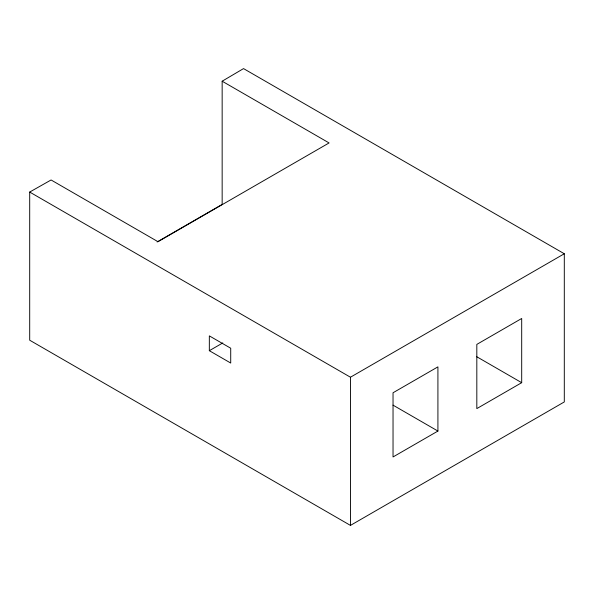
<?xml version="1.0" encoding="UTF-8"?>
<svg xmlns="http://www.w3.org/2000/svg" width="594" height="594" viewBox="0 0 594 594"><rect width="100%" height="100%" fill="white"/><g stroke="black" fill="none" stroke-linecap="round" stroke-linejoin="round"><path stroke-width="0.89" d="M209.333 350.698L209.34 335.885L230.724 348.233L230.717 363.045L209.333 350.698L222.802 342.924M437.919 431.058L437.919 366.862L393.035 392.768L393.035 456.964L437.919 431.058L393.02 405.138M222.156 81.207L243.54 68.6L564.3 253.757L564.3 401.938L350.453 525.4L29.7 340.214L29.7 192.062L51.084 179.975L158.004 241.706L329.083 142.939L222.156 81.207L222.156 204.41L157.106 241.966M29.7 192.062L350.453 377.22L564.3 253.757M521.695 382.685L476.819 408.598L476.819 344.401L521.695 318.481L521.695 382.685L476.796 356.764M350.453 377.22L350.453 525.4"/></g></svg>
